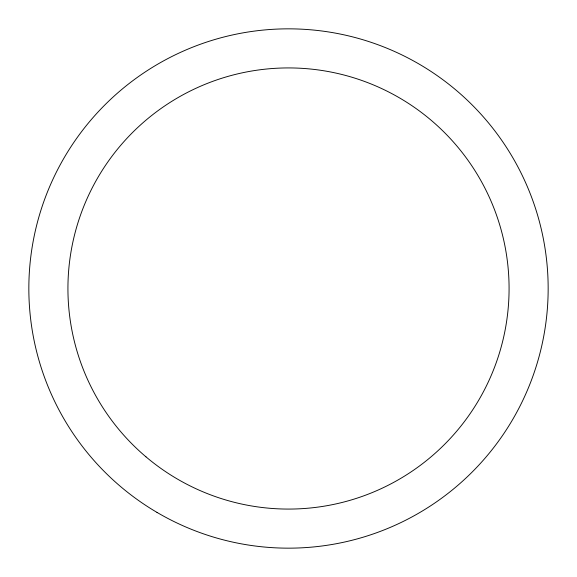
<?xml version="1.0" encoding="UTF-8"?>
<svg xmlns="http://www.w3.org/2000/svg" width="577" height="577" viewBox="0 0 577 577"><rect width="100%" height="100%" fill="white"/><g stroke="black" fill="none" stroke-linecap="round" stroke-linejoin="round"><path stroke-width="0.87" d="M156.987 512.39A259.657 259.657 0 0 0 548.15 290.447A259.657 259.657 0 0 0 160.363 62.662A259.657 259.657 0 0 0 156.987 512.39M145.967 456.833A220.573 220.573 0 0 0 505.553 327.772A220.573 220.573 0 0 0 213.988 80.895A220.573 220.573 0 0 0 145.967 456.833"/></g></svg>
